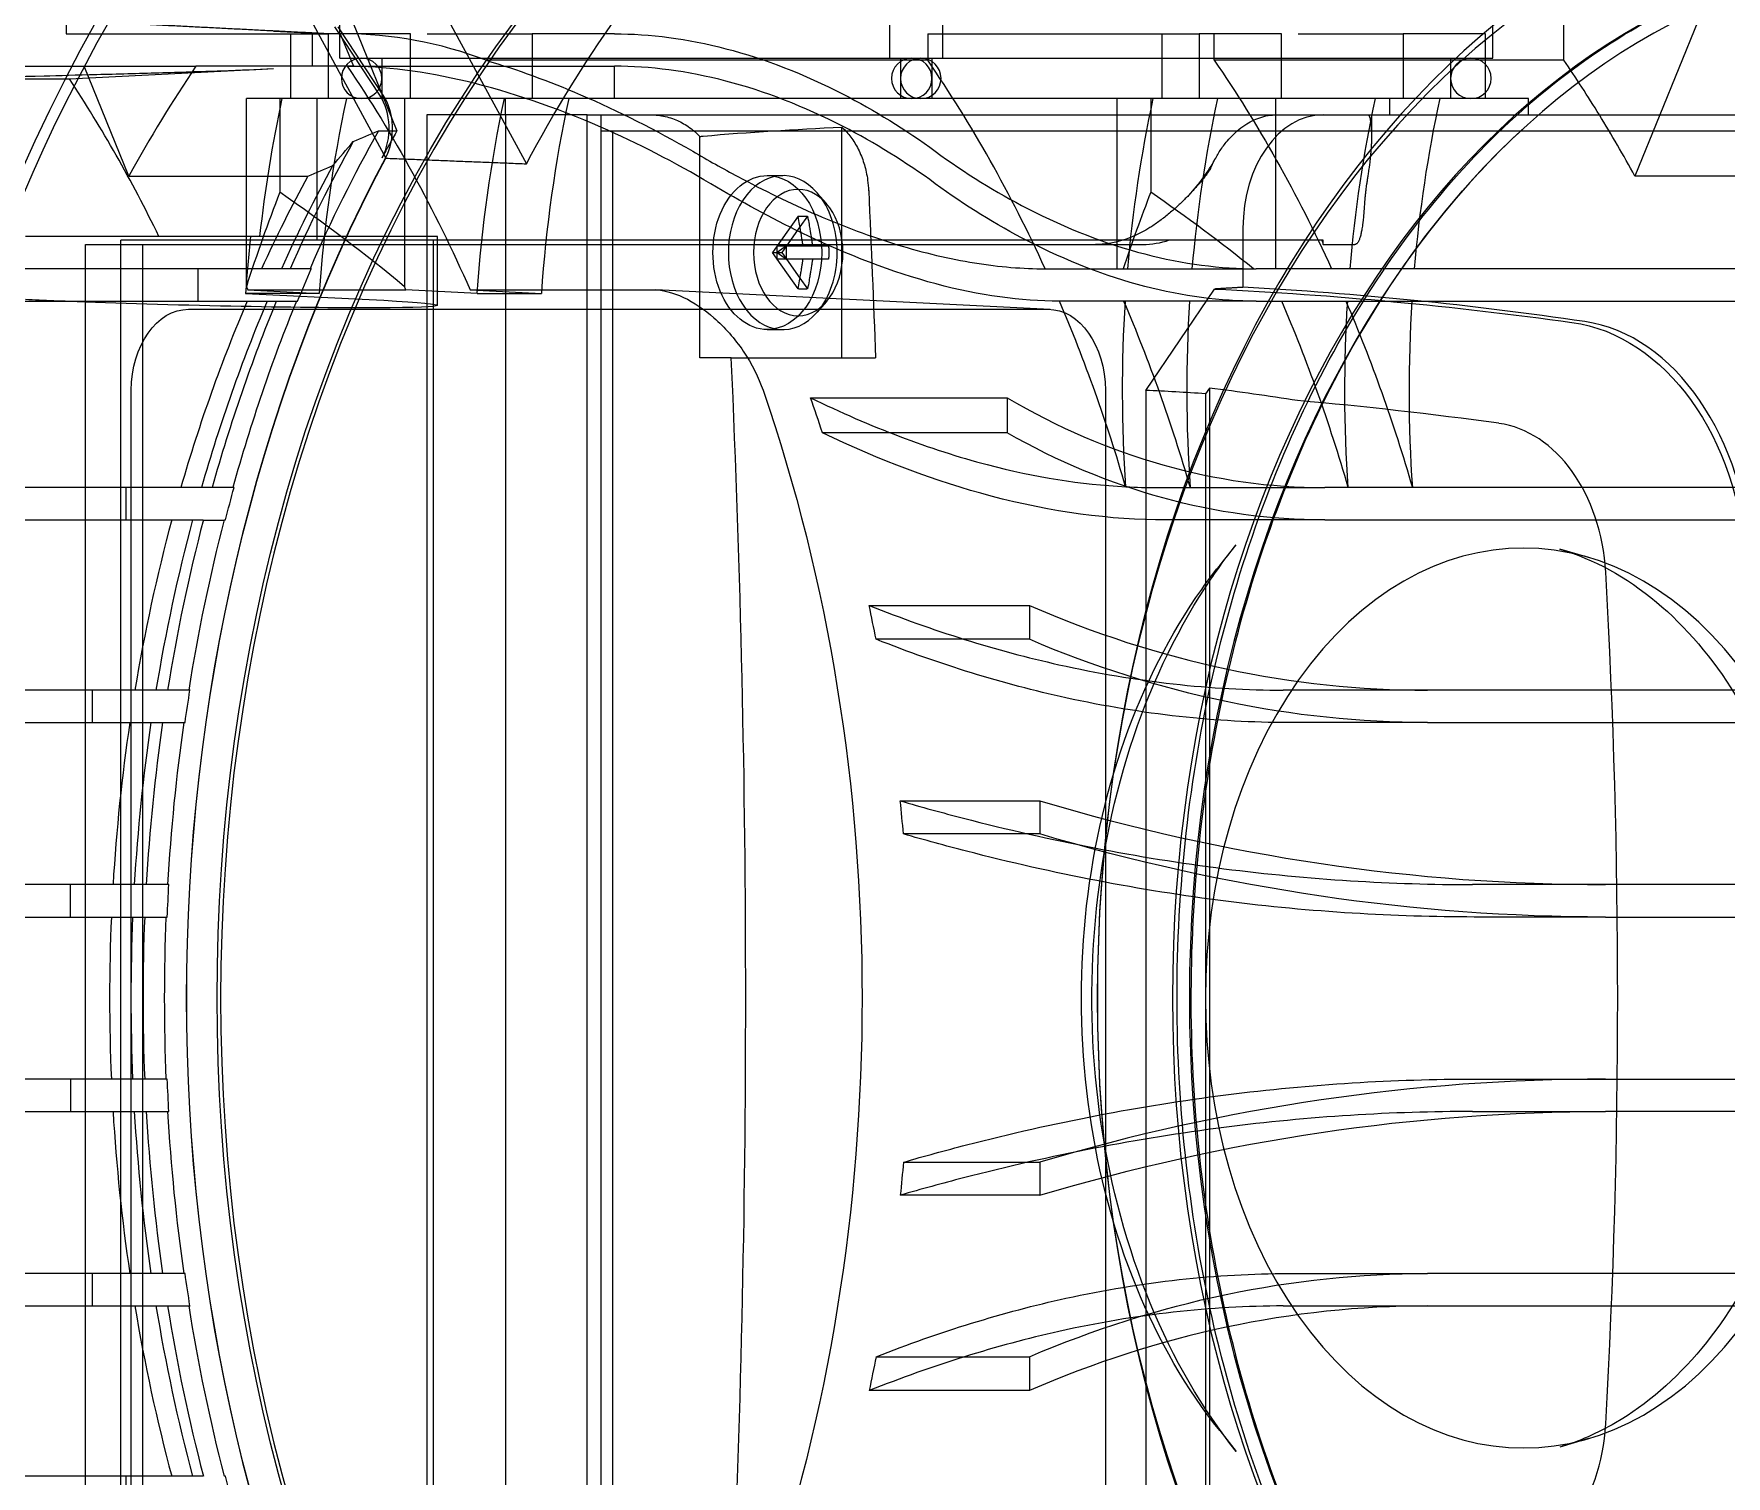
# Model space of a CAD drawing. Header units: millimetres. Extents: x -6314 to 11113, y -129 to 3675.
# Drawn here: x -2305.55 to -2284.67, y 2209.55 to 2227.35 of the extents above; entities that cross this region are included whole.
import ezdxf

# ---------------------------------------------------------------- set-up
doc = ezdxf.new("R2010")
doc.units = ezdxf.units.MM
doc.layers.add('Equipment', color=123, linetype='Continuous')

# ---------------------------------------------------------------- blocks, each defined once
blk = doc.blocks.new('A$C161d446f')
at = {"layer": 'Equipment', "linetype": 'Continuous', "lineweight": 0, "extrusion": (0, 1, 0)}
for p, q in [((-69.324, 549.534), (-69.324, 552.116)), ((-68.448, 549.561), (-68.448, 550.312)), ((-61.66, 549.561), (-61.66, 550.312)), ((-61.008, 549.561), (-61.008, 550.312)), ((-54.22, 549.561), (-54.22, 550.312)), ((-70.98, 550.011), (-70.511, 548.861)), ((-68.359, 549.561), (-68.359, 549.861)), ((-68.359, 549.861), (-67.341, 549.861)), ((-66.047, 549.861), (-67.341, 549.861)), ((-67.341, 549.861), (-67.341, 549.061)), ((-65.841, 549.861), (-64.823, 549.861)), ((-65.841, 549.061), (-65.841, 549.861)), ((-65.011, 549.534), (-65.011, 549.861)), ((-64.823, 549.861), (-64.823, 549.061)), ((-61.476, 549.861), (-64.823, 549.861)), ((-64.365, 549.861), (-64.365, 549.061)), ((-61.476, 549.861), (-61.476, 549.534)), ((-57.611, 549.861), (-56.593, 549.861)), ((-55.299, 549.861), (-56.593, 549.861)), ((-56.593, 549.861), (-56.593, 549.061)), ((-55.592, 549.971), (-56.523, 548.257)), ((-55.092, 549.861), (-54.22, 549.861)), ((-55.092, 549.061), (-55.092, 549.861)), ((-54.375, 550.011), (-54.925, 548.664)), ((-53.895, 549.971), (-54.788, 548.326)), ((-54.757, 549.102), (-54.201, 549.945)), ((-54.714, 549.102), (-54.159, 549.945)), ((-54.224, 549.861), (-54.388, 549.461)), ((-54.22, 549.861), (-54.075, 549.861)), ((-53.402, 549.894), (-54.075, 549.861)), ((-54.075, 549.861), (-54.075, 549.061)), ((-50.844, 549.861), (-54.075, 549.861)), ((-53.885, 549.461), (-53.885, 549.861)), ((-53.617, 549.061), (-53.617, 549.861)), ((-50.844, 550.026), (-50.844, 549.861)), ((-69.324, 549.534), (-68.359, 549.534)), ((-61.66, 549.561), (-68.448, 549.561)), ((-68.359, 549.484), (-68.359, 549.561)), ((-68.359, 549.534), (-65.011, 549.534)), ((-68.359, 549.138), (-68.359, 549.484)), ((-67.928, 549.561), (-67.928, 549.061)), ((-54.22, 549.561), (-61.66, 549.561)), ((-61.528, 549.561), (-61.528, 549.061)), ((-61.476, 549.534), (-56.027, 549.534)), ((-61.14, 549.561), (-61.14, 549.061)), ((-54.313, 549.461), (-57.611, 549.461)), ((-57.611, 549.061), (-57.611, 549.461)), ((-54.74, 549.561), (-54.74, 549.061)), ((-54.313, 549.461), (-52.445, 549.461)), ((-48.132, 549.461), (-52.445, 549.461)), ((-51.618, 548.104), (-51.064, 549.461)), ((-53.402, 549.428), (-50.884, 549.303)), ((-68.89, 549.061), (-67.132, 549.061)), ((-68.89, 548.861), (-68.89, 549.061)), ((-68.359, 549.061), (-68.359, 549.138)), ((-67.177, 548.861), (-67.177, 549.061)), ((-67.132, 549.061), (-56.265, 549.061)), ((-65.767, 549.061), (-65.767, 546.961)), ((-64.227, 549.061), (-64.227, 547.905)), ((-63.815, 546.961), (-63.815, 549.061)), ((-56.265, 548.861), (-56.265, 549.061)), ((-56.265, 549.061), (-54.155, 549.061)), ((-55.019, 549.061), (-55.019, 546.74)), ((-54.155, 549.061), (-53.94, 549.061)), ((-53.94, 547.316), (-53.94, 549.061)), ((-53.94, 549.061), (-53.509, 549.061)), ((-53.509, 549.061), (-53.067, 549.061)), ((-53.479, 549.061), (-53.479, 547.905)), ((-53.067, 546.74), (-53.067, 549.061)), ((-58.061, 548.861), (-73.352, 548.861)), ((-70.511, 548.861), (-70.202, 548.104)), ((-66.951, 548.861), (-66.951, 548.588)), ((-57.793, 548.861), (-58.061, 548.861)), ((-57.445, 548.861), (-57.793, 548.861)), ((-57.271, 548.861), (-57.445, 548.861)), ((-57.445, 527.061), (-57.445, 548.861)), ((-57.271, 548.861), (-55.294, 548.861)), ((-57.271, 527.061), (-57.271, 548.861)), ((-56.265, 548.861), (-56.265, 527.061)), ((-55.294, 548.861), (-55.294, 527.061)), ((-72.718, 548.661), (-57.586, 548.661)), ((-60.415, 547.333), (-60.415, 548.709)), ((-57.586, 548.661), (-57.445, 548.661)), ((-57.586, 548.661), (-57.586, 527.261)), ((-54.697, 548.664), (-54.925, 548.664)), ((-58.663, 545.861), (-58.663, 548.594)), ((-72.41, 548.104), (-70.202, 548.104)), ((-59.496, 548.111), (-59.687, 548.111)), ((-51.618, 548.104), (-53.826, 548.104)), ((-60.226, 547.765), (-60.112, 547.896)), ((-59.993, 547.61), (-59.899, 547.477)), ((-59.876, 547.61), (-59.617, 547.244)), ((-65.365, 547.461), (-65.365, 546.732)), ((-59.899, 547.477), (-59.734, 547.244)), ((-55.425, 547.361), (-53.94, 547.361)), ((-55.425, 546.509), (-55.425, 547.361)), ((-53.94, 547.361), (-50.341, 547.361)), ((-66.357, 547.261), (-66.746, 547.261)), ((-66.357, 547.261), (-66.357, 547.316)), ((-66.357, 547.316), (-61.9, 547.316)), ((-51.788, 547.261), (-64.129, 547.261)), ((-61.9, 547.316), (-55.372, 547.316)), ((-60.415, 546.989), (-60.415, 547.333)), ((-59.936, 547.244), (-60.053, 547.244)), ((-59.734, 547.244), (-59.617, 547.161)), ((-59.734, 547.244), (-59.675, 547.161)), ((-59.734, 547.078), (-59.734, 547.244)), ((-59.617, 547.161), (-59.734, 547.078)), ((-59.675, 547.161), (-59.734, 547.078)), ((-59.617, 547.161), (-59.675, 547.161)), ((-59.617, 547.244), (-59.558, 547.161)), ((-59.558, 547.161), (-59.617, 547.161)), ((-59.617, 547.078), (-59.558, 547.161)), ((-55.372, 547.316), (-55.372, 528.868)), ((-55.372, 547.316), (-55.294, 547.316)), ((-55.294, 547.316), (-51.519, 547.316)), ((-51.788, 528.868), (-51.788, 547.261)), ((-51.519, 547.261), (-51.788, 547.261)), ((-51.519, 528.868), (-51.519, 547.316)), ((-51.081, 547.261), (-51.519, 547.261)), ((-51.081, 528.661), (-51.081, 547.261)), ((-73.85, 546.961), (-65.527, 546.961)), ((-63.944, 546.961), (-65.527, 546.961)), ((-62.924, 546.961), (-63.944, 546.961)), ((-60.415, 545.861), (-60.415, 546.989)), ((-60.053, 547.078), (-59.936, 547.078)), ((-59.734, 547.078), (-59.899, 546.845)), ((-59.876, 546.712), (-59.617, 547.078)), ((-53.869, 546.961), (-53.853, 546.961)), ((-53.255, 546.961), (-46.733, 546.961)), ((-52.474, 546.561), (-52.474, 546.961)), ((-59.899, 546.845), (-59.993, 546.712)), ((-65.527, 546.561), (-73.85, 546.561)), ((-65.527, 546.561), (-63.914, 546.561)), ((-64.166, 545.46), (-65.015, 546.711)), ((-63.914, 546.561), (-63.101, 546.561)), ((-62.985, 546.46), (-58.121, 546.701)), ((-60.226, 546.557), (-60.112, 546.425)), ((-55.828, 546.701), (-58.09, 546.701)), ((-55.828, 546.701), (-56.708, 546.658)), ((-55.916, 546.658), (-56.708, 546.658)), ((-55.916, 546.658), (-55.036, 546.701)), ((-53.084, 546.701), (-55.036, 546.701)), ((-53.058, 546.658), (-54.583, 546.581)), ((-53.084, 546.701), (-53.965, 546.658)), ((-53.965, 546.658), (-53.058, 546.658)), ((-53.684, 546.561), (-53.7, 546.561)), ((-53.078, 546.561), (-53.324, 546.561)), ((-46.557, 546.561), (-53.078, 546.561)), ((-52.354, 546.461), (-62.96, 546.461)), ((-59.496, 546.211), (-59.687, 546.211)), ((-59.051, 545.861), (-60.83, 545.861)), ((-59.051, 545.861), (-58.663, 545.861)), ((-64.952, 545.489), (-64.952, 530.433)), ((-64.952, 545.489), (-64.904, 545.419)), ((-64.904, 545.419), (-64.904, 530.503)), ((-64.166, 545.46), (-64.166, 530.462)), ((-63.668, 545.461), (-63.668, 530.461)), ((-60.029, 545.37), (-62.455, 545.37)), ((-62.455, 545.37), (-62.455, 544.937)), ((-51.647, 530.461), (-51.647, 545.461)), ((-62.455, 544.937), (-60.176, 544.937)), ((-74.196, 544.261), (-66.374, 544.261)), ((-64.304, 544.261), (-66.374, 544.261)), ((-63.92, 544.271), (-63.918, 544.271)), ((-52.916, 544.261), (-52.9, 544.261)), ((-52.644, 544.261), (-52.513, 544.261)), ((-52.258, 544.261), (-49.66, 544.261)), ((-51.586, 543.861), (-51.586, 544.261)), ((-66.374, 543.861), (-74.207, 543.861)), ((-66.374, 543.861), (-64.416, 543.861)), ((-52.793, 543.861), (-52.809, 543.861)), ((-52.403, 543.861), (-52.536, 543.861)), ((-49.66, 543.861), (-52.147, 543.861)), ((-69.628, 543.398), (-69.276, 543.501)), ((-65.078, 543.3), (-65.283, 543.556)), ((-60.752, 542.806), (-62.73, 542.806)), ((-62.73, 542.806), (-62.73, 542.388)), ((-62.73, 542.388), (-60.838, 542.388)), ((-74.253, 541.761), (-67.641, 541.761)), ((-67.641, 541.761), (-65.863, 541.761)), ((-52.372, 541.761), (-52.355, 541.761)), ((-52.095, 541.761), (-51.952, 541.761)), ((-51.692, 541.761), (-49.945, 541.761)), ((-51.17, 541.361), (-51.17, 541.761)), ((-67.641, 541.361), (-74.26, 541.361)), ((-67.641, 541.361), (-65.926, 541.361)), ((-52.295, 541.361), (-52.311, 541.361)), ((-51.89, 541.361), (-52.034, 541.361)), ((-49.945, 541.361), (-51.629, 541.361)), ((-61.136, 540.395), (-62.859, 540.395)), ((-62.859, 540.395), (-62.859, 539.986)), ((-62.859, 539.986), (-61.176, 539.986)), ((-74.282, 539.361), (-69.837, 539.361)), ((-69.837, 539.361), (-68.199, 539.361)), ((-52.111, 539.361), (-52.095, 539.361)), ((-51.422, 539.361), (-27.011, 539.361)), ((-50.899, 538.961), (-50.899, 539.361)), ((-69.837, 538.961), (-74.284, 538.961)), ((-69.837, 538.961), (-68.22, 538.961)), ((-52.075, 538.961), (-52.092, 538.961)), ((-51.812, 538.961), (-52.075, 538.961)), ((-26.99, 538.961), (-51.401, 538.961)), ((-69.837, 536.961), (-74.284, 536.961)), ((-68.22, 536.961), (-69.837, 536.961)), ((-52.092, 536.961), (-52.075, 536.961)), ((-52.075, 536.961), (-51.812, 536.961)), ((-51.401, 536.961), (-26.99, 536.961)), ((-50.899, 536.961), (-50.899, 536.561)), ((-74.282, 536.561), (-69.837, 536.561)), ((-68.199, 536.561), (-69.837, 536.561)), ((-52.095, 536.561), (-52.111, 536.561)), ((-27.011, 536.561), (-51.422, 536.561)), ((-61.176, 535.935), (-62.859, 535.935)), ((-62.859, 535.935), (-62.859, 535.527)), ((-62.859, 535.527), (-61.136, 535.527)), ((-74.26, 534.561), (-67.641, 534.561)), ((-65.926, 534.561), (-67.641, 534.561)), ((-52.311, 534.561), (-52.295, 534.561)), ((-51.629, 534.561), (-49.945, 534.561)), ((-51.17, 534.161), (-51.17, 534.561)), ((-67.641, 534.161), (-74.253, 534.161)), ((-65.863, 534.161), (-67.641, 534.161)), ((-52.355, 534.161), (-52.372, 534.161)), ((-51.952, 534.161), (-52.095, 534.161)), ((-49.945, 534.161), (-51.692, 534.161)), ((-60.838, 533.534), (-62.73, 533.534)), ((-62.73, 533.534), (-62.73, 533.116)), ((-62.73, 533.116), (-60.752, 533.116)), ((-69.628, 532.524), (-69.276, 532.42)), ((-65.078, 532.622), (-65.283, 532.366)), ((-52.809, 532.061), (-52.793, 532.061)), ((-52.536, 532.061), (-52.403, 532.061)), ((-52.147, 532.061), (-49.66, 532.061)), ((-51.586, 531.661), (-51.586, 532.061))]:
    blk.add_line(p, q, dxfattribs=at)
at = {"layer": 'Equipment', "linetype": 'Continuous', "lineweight": 0, "extrusion": (0, 0, -1)}
for centre, start, end in [((68.178, 549.311), 270, 90), ((68.178, 549.311), 90, 270), ((61.39, 549.311), 270, 90), ((61.278, 549.311), 270, 90), ((61.39, 549.311), 90, 270), ((61.278, 549.311), 90, 270), ((54.49, 549.311), 270, 90), ((54.49, 549.311), 90, 270)]:
    blk.add_arc(centre, 0.25, start, end, dxfattribs=at)
at = {"layer": 'Equipment', "linetype": 'Continuous', "lineweight": 0}
for centre, major_axis, ratio, start_param, end_param in [((-61.942, 537.961), (0, -19.2), 0.707107, 0, 3.195786), ((-61.942, 537.961), (0, -19.376), 0.707107, 0.040975, 3.100618), ((-64.445, 537.961), (0, 16.6), 0.707107, -3.926991, 2.356194), ((-61.942, 537.961), (0, -19.376), 0.707107, -2.503602, -2.168265), ((-61.942, 537.961), (0, -19.2), 0.707107, -2.496789, -2.174516), ((-73.38, 537.961), (0, 13.876), 0.707107, -3.141592653589998, 3.141592653589588), ((-73.256, 537.961), (0, 13.7), 0.707107, -3.141592653589998, 3.141592653589588), ((-66.185, 537.961), (0, 17.109), 0.707107, -0.925077, -0.645719), ((-73.751, 537.961), (0, 12.794), 0.707107, -3.141592653589998, 3.141592653589588), ((-73.626, 537.961), (0, 12.913), 0.707107, -3.141592653589998, 3.141592653589588), ((-50.727, 446.092), (0, 103.934), 0.707107, -0.057395, 0.001591), ((-56.596, 537.961), (0, -16.6), 0.707107, -2.342294, -2.143812), ((-45.848, 537.961), (0, -16.6), 0.707107, -2.336121, -2.125318), ((-75.391, 545.46), (0, 12.4), 0.707107, -1.449476, -1.276175), ((-72.648, 545.46), (0, 12.4), 0.707107, -1.449476, -1.276175), ((-64.643, 545.46), (0, 12.4), 0.707107, -1.474056, -1.276175), ((-61.9, 545.46), (0, 12.4), 0.707107, -1.416909, -1.276175), ((-867.066, -698.555), (950.353, 1163.94), 0.612372, 0.173916, 0.174274), ((-363.584, 218.024), (287.323, 351.897), 0.612372, -0.111129, -0.109753), ((-64.488, 537.961), (0, 17.193), 0.707107, -2.217868, -0.923725), ((-795.077, -587.482), (865.699, 1060.26), 0.612372, 0.172697, 0.173089), ((-59.496, 547.161), (0, 0.95), 0.707107, 0, 1.570796), ((-59.496, 547.161), (0, -0.95), 0.707107, 0, 3.141593), ((48.762, 537.961), (0, -155.189), 0.707107, -1.635047, -1.621724), ((-59.877, 547.161), (0, 0.78), 0.707107, -4.712389, 1.570796), ((-59.496, 547.161), (0, -0.95), 0.707107, -1.570796, 0), ((-64.233, 537.961), (0, 17.2), 0.707107, -1.047198, -1.020129), ((-570.055, 546.961), (579.318, 0), 0, -0.47114, -0.470206), ((-516.533, 546.961), (518.829, 0), 0, -0.468025, -0.466981), ((-43.105, 537.961), (0, -16.6), 0.707107, -2.128048, -2.125318), ((-62.659, 456.716), (0, 90.052), 0.737277, 0.035489, 0.102087), ((-56.596, 537.961), (0, -16.6), 0.707107, -2.115392, -1.960072), ((-75.391, 545.46), (0, 12.4), 0.707107, -1.667667, -1.481914), ((-53.853, 537.961), (0, -16.6), 0.707107, -2.115392, -1.960072), ((-72.648, 545.46), (0, 12.4), 0.707107, -1.66684, -1.481914), ((-52.425, 546.583), (-3, -0.074), 0.024678, -0.768555, 2.034649), ((-643.204, 546.561), (-663.199, 0), 0, -2.666559, -2.665744), ((-52.425, 546.583), (-3, -0.074), 0.024678, -4.248537, -3.945054), ((-62.96, 545.461), (0, 1), 0.707107, 0, 1.570796), ((-52.354, 545.461), (0, 1), 0.707107, -1.570796, 0), ((-69.181, 543.064), (0, 3.252), 0.737277, 0.102087, 1.494331), ((-49.337, 537.961), (0, -16.6), 0.682414, -2.039586, -1.102006), ((-66.374, 558.661), (0, -14.8), 0.707107, 0, 0.383803), ((-64.233, 537.961), (0, 17.2), 0.707107, -1.220663, -1.195789), ((-1261.021, 544.261), (1373.279, 0), 0, -0.4949, -0.494509), ((-68.829, 537.961), (0, -5.553), 0.707107, -5.497787, 0.785398), ((-1467.271, 543.861), (-1610.166, 0), 0, -2.644283, -2.643949), ((-67.641, 565.361), (0, -24), 0.707107, 0, 0.293597), ((-64.233, 537.961), (0, 17.2), 0.707107, -1.371811, -1.348028), ((-69.837, 586.961), (0, -48), 0.707107, 0, 0.20706), ((-64.233, 537.961), (0, 17.2), 0.707107, -1.512624, -1.489311), ((-64.233, 537.961), (0, 17.2), 0.707107, -1.652282, -1.628969), ((-69.837, 488.961), (0, 47.6), 0.707107, -0.208825, 0), ((-49.525, 537.961), (0, -16.6), 0.707107, -1.448486, -1.423633), ((-67.641, 510.561), (0, 24), 0.707107, -0.293597, 0), ((-64.233, 537.961), (0, 17.2), 0.707107, -1.793564, -1.769781), ((-49.525, 537.961), (0, -16.6), 0.707107, -1.300844, -1.274606), ((-69.181, 532.858), (0, -3.252), 0.737277, -1.494331, -0.102087), ((-64.233, 537.961), (0, 17.2), 0.707107, -1.945803, -1.92093)]:
    blk.add_ellipse(centre, major_axis=major_axis, ratio=ratio, start_param=start_param, end_param=end_param, dxfattribs=at)
at = {"layer": 'Equipment', "linetype": 'Continuous', "lineweight": 0, "extrusion": (0, 0, -1)}
for centre, major_axis, ratio, start_param, end_param in [((-64.488, 537.961), (0, -16.6), 0.707107, -5.497787, 0.785398), ((-54.263, 540.167), (0, 9.694), 0.707107, -0.260204, 0), ((-60.91, 537.961), (0, 16.6), 0.707107, -0.854459, -0.799299), ((-53.061, 537.961), (0, 16.6), 0.707107, -0.99778, -0.799299), ((-60.91, 537.961), (0, -16.6), 0.707107, -2.336121, -2.228172), ((-42.313, 537.961), (0, 16.6), 0.707107, -0.968829, -0.818556), ((-51.988, 445.692), (0, 103.666), 0.707107, 0.019294, 0.044272), ((-76.183, 545.46), (0, -12.4), 0.707107, -1.865418, -1.692117), ((-73.44, 545.46), (0, -12.4), 0.707107, -1.865418, -1.692117), ((-65.435, 545.46), (0, -12.4), 0.707107, -1.865418, -1.667537), ((-54.447, 548.693), (0, 0.6), 0.707107, -2.217989, -0.820305), ((-54.404, 548.693), (0, 0.6), 0.707107, -2.217989, -0.820305), ((-62.692, 545.46), (0, -12.4), 0.707107, -1.865418, -1.667537), ((-60.91, 537.961), (0, 16.6), 0.707107, -0.913421, -0.854459), ((-66.355, 547.461), (0, 1.4), 0.707107, 0, 1.570796), ((-64.445, 537.961), (0, -17.2), 0.707107, -2.242462, -2.217989), ((-64.217, 537.961), (0, -17.2), 0.707107, -2.242462, -2.121463), ((-63.853, 537.961), (0, -17.057), 0.707107, -2.239167, -2.126601), ((-59.687, 547.161), (0, 0.95), 0.707107, -0.685308, 3.826901), ((-64.488, 537.961), (0, -17.2), 0.707107, -2.217989, -0.923603), ((-63.482, 537.961), (0, -16.743), 0.707107, -2.231666, -2.13833), ((-63.118, 537.961), (0, -16.6), 0.707107, -2.228172, -2.143812), ((-38.55, 537.961), (-32.069, 0), 0.517638, 0.573016, 0.642308), ((-71.108, 537.961), (0, -16.6), 0.517638, -2.213105, -2.143812), ((-59.687, 547.161), (0, 0.95), 0.707107, -1.570796, -0.685308), ((-27.802, 537.961), (-32.069, 0), 0.517638, 0.557252, 0.642308), ((-60.36, 537.961), (0, -16.6), 0.517638, -2.213105, -2.128048), ((-61.633, 545.46), (0, 12.4), 0.694764, 1.416909, 1.474056), ((-64.249, 548.849), (0.298, -1.571), 0.769674, 0.144825, 0.410061), ((-59.687, 547.161), (0, 0.95), 0.707107, -2.456285, -1.570796), ((-62.966, 456.716), (0, -90.08), 0.707782, -3.245576, -3.179218), ((-45.056, 537.961), (0, 16.6), 0.707107, -1.016274, -1.013545), ((-76.183, 545.46), (0, -12.4), 0.707107, -1.659678, -1.473926), ((-55.805, 537.961), (0, 16.6), 0.707107, -1.181521, -1.026201), ((-73.44, 545.46), (0, -12.4), 0.707107, -1.659678, -1.473926), ((-53.061, 537.961), (0, 16.6), 0.707107, -1.180857, -1.026201), ((-64.217, 537.961), (0, -17.2), 0.707107, -2.094395, -1.945803), ((-63.853, 537.961), (0, -17.057), 0.707107, -2.099225, -1.949094), ((-63.482, 537.961), (0, -16.743), 0.707107, -2.110245, -1.956583), ((-63.118, 537.961), (0, -16.6), 0.707107, -2.115392, -1.960072), ((-69.344, 543.064), (0, -3.263), 0.707782, -4.636069, -3.245576), ((66.901, 537.961), (0, 148.73), 0.848048, -1.623938, -1.517655), ((-59.136, 456.716), (0, 89.152), 0.708518, -0.109501, -0.092204), ((-61.849, 456.716), (0, 88.8), 0.737277, -0.102087, -0.064036), ((-66.374, 558.661), (0, -14.4), 0.707107, -0.395046, 0), ((-61.849, 456.716), (0, 88.8), 0.737277, -0.046682, -0.0354), ((-49.525, 537.961), (0, 16.6), 0.707107, -1.137037, -1.108135), ((-68.371, 543.064), (0, 2), 0.737277, -1.494331, -0.102087), ((-1378.689, 544.261), (1507.513, 0), 0, -0.496081, -0.495725), ((-64.217, 537.961), (0, -17.2), 0.707107, -1.92093, -1.793564), ((-1602.52, 543.861), (-1764.605, 0), 0, -2.643246, -2.642942), ((-63.853, 537.961), (0, -17.057), 0.707107, -1.923982, -1.795457), ((-63.482, 537.961), (0, -16.743), 0.707107, -1.930927, -1.799759), ((-63.118, 537.961), (0, -16.6), 0.707107, -1.934161, -1.80176), ((-19.265, 537.961), (0, 68.8), 0.737277, -1.647262, -1.494331), ((-67.641, 565.361), (0, -23.6), 0.707107, -0.298726, 0), ((-49.525, 537.961), (0, 16.6), 0.707107, -1.300844, -1.274606), ((-64.217, 537.961), (0, -17.2), 0.707107, -1.769781, -1.652282), ((-63.853, 537.961), (0, -17.057), 0.707107, -1.771466, -1.652964), ((-63.482, 537.961), (0, -16.743), 0.707107, -1.775295, -1.654514), ((-63.118, 537.961), (0, -16.6), 0.707107, -1.777075, -1.655234), ((-69.837, 586.961), (0, -47.6), 0.707107, -0.208825, 0), ((-49.525, 537.961), (0, 16.6), 0.707107, -1.448486, -1.423633), ((-64.217, 537.961), (0, -17.2), 0.707107, -1.628969, -1.512624), ((-63.853, 537.961), (0, -17.057), 0.707107, -1.629455, -1.512137), ((-63.482, 537.961), (0, -16.743), 0.707107, -1.63056, -1.511033), ((-63.118, 537.961), (0, -16.6), 0.707107, -1.631074, -1.510519), ((-69.837, 488.961), (0, 48), 0.707107, 0, 0.20706), ((-64.217, 537.961), (0, -17.2), 0.707107, -1.489311, -1.371811), ((-63.853, 537.961), (0, -17.057), 0.707107, -1.488629, -1.370126), ((-63.482, 537.961), (0, -16.743), 0.707107, -1.487079, -1.366298), ((-63.118, 537.961), (0, -16.6), 0.707107, -1.486359, -1.364517), ((-1761.095, 534.561), (1757.783, 0), 0, -0.235995, -0.235645), ((-67.641, 510.561), (0, 23.6), 0.707107, 0, 0.298726), ((-64.217, 537.961), (0, -17.2), 0.707107, -1.348028, -1.220663), ((-63.853, 537.961), (0, -17.057), 0.707107, -1.346135, -1.21761), ((-63.482, 537.961), (0, -16.743), 0.707107, -1.341834, -1.210666), ((-63.118, 537.961), (0, -16.6), 0.707107, -1.339833, -1.207431), ((-69.344, 532.858), (0, -3.263), 0.707782, 0.103983, 1.494476), ((-68.371, 532.858), (0, -2), 0.737277, 0.102087, 1.494331), ((-1467.271, 532.061), (1610.166, 0), 0, -0.497643, -0.49731)]:
    blk.add_ellipse(centre, major_axis=major_axis, ratio=ratio, start_param=start_param, end_param=end_param, dxfattribs=at)
at = {"layer": 'Equipment', "linetype": 'Continuous', "lineweight": 0}
for points, knots in [([(-69.579, 557.337), (-71.096, 557.337), (-72.609, 557.052), (-75.503, 555.963), (-76.871, 555.137), (-79.434, 552.99), (-80.589, 551.621), (-82.584, 548.442), (-83.381, 546.598), (-84.501, 542.666), (-84.807, 540.57), (-84.892, 536.357), (-84.669, 534.24), (-83.693, 530.176), (-82.942, 528.228), (-80.933, 524.73), (-79.686, 523.167), (-76.83, 520.73), (-75.262, 519.805), (-72.278, 518.81), (-70.93, 518.585), (-69.579, 518.585)], [6.283185, 6.283185, 6.283185, 6.283185, 6.543146, 6.543146, 6.817787, 6.817787, 7.128144, 7.128144, 7.471014, 7.471014, 7.825515, 7.825515, 8.181232, 8.181232, 8.536233, 8.536233, 8.881794, 8.881794, 9.193279, 9.193279, 9.424778, 9.424778, 9.424778, 9.424778]), ([(-69.579, 557.161), (-71.079, 557.161), (-72.576, 556.878), (-75.44, 555.797), (-76.793, 554.976), (-79.329, 552.844), (-80.472, 551.484), (-82.443, 548.328), (-83.23, 546.499), (-84.333, 542.6), (-84.634, 540.524), (-84.714, 536.351), (-84.492, 534.254), (-83.525, 530.231), (-82.782, 528.304), (-80.796, 524.843), (-79.564, 523.297), (-76.743, 520.885), (-75.194, 519.969), (-72.246, 518.984), (-70.913, 518.761), (-69.579, 518.761)], [6.283185, 6.283185, 6.283185, 6.283185, 6.54406, 6.54406, 6.819613, 6.819613, 7.130575, 7.130575, 7.473185, 7.473185, 7.82684, 7.82684, 8.181601, 8.181601, 8.535703, 8.535703, 8.880788, 8.880788, 9.192748, 9.192748, 9.424778, 9.424778, 9.424778, 9.424778]), ([(-67.818, 555), (-69.104, 554.936), (-70.38, 554.585), (-72.798, 553.346), (-73.937, 552.451), (-75.967, 550.203), (-76.854, 548.843), (-78.279, 545.799), (-78.816, 544.114), (-79.485, 540.594), (-79.616, 538.758), (-79.461, 535.122), (-79.174, 533.322), (-78.21, 529.936), (-77.532, 528.352), (-75.85, 525.561), (-74.847, 524.354), (-72.616, 522.451), (-71.39, 521.752), (-69.36, 521.101), (-68.59, 520.96), (-67.818, 520.922)], [0.034928, 0.034928, 0.034928, 0.034928, 0.347733, 0.347733, 0.66459, 0.66459, 0.985797, 0.985797, 1.308403, 1.308403, 1.631119, 1.631119, 1.953805, 1.953805, 2.276531, 2.276531, 2.598867, 2.598867, 2.918778, 2.918778, 3.106665, 3.106665, 3.106665, 3.106665]), ([(-71.269, 525.486), (-70.335, 525.839), (-69.434, 526.412), (-67.818, 527.935), (-67.099, 528.875), (-65.906, 531.03), (-65.431, 532.243), (-64.771, 534.821), (-64.586, 536.186), (-64.526, 538.931), (-64.651, 540.311), (-65.197, 542.943), (-65.618, 544.195), (-66.711, 546.444), (-67.383, 547.44), (-68.906, 549.084), (-69.757, 549.729), (-70.855, 550.268), (-71.061, 550.357), (-71.269, 550.436)], [3.40275, 3.40275, 3.40275, 3.40275, 3.729082, 3.729082, 4.04828, 4.04828, 4.365013, 4.365013, 4.681479, 4.681479, 4.998021, 4.998021, 5.314503, 5.314503, 5.631097, 5.631097, 5.949468, 5.949468, 6.022028, 6.022028, 6.022028, 6.022028]), ([(-57.611, 549.861), (-58.045, 549.861), (-58.509, 549.801), (-59.462, 549.553), (-59.95, 549.364), (-60.818, 548.917), (-61.2, 548.68), (-61.569, 548.411)], [-7.378738, -7.378738, -7.378738, -7.378738, -6.45672, -6.45672, -5.534703, -5.534703, -4.795767, -4.795767, -4.795767, -4.795767]), ([(-61.569, 548.011), (-61.2, 548.28), (-60.818, 548.517), (-59.95, 548.964), (-59.462, 549.153), (-58.509, 549.401), (-58.045, 549.461), (-57.611, 549.461)], [4.795767, 4.795767, 4.795767, 4.795767, 5.534703, 5.534703, 6.45672, 6.45672, 7.378738, 7.378738, 7.378738, 7.378738]), ([(-58.797, 548.011), (-58.353, 548.275), (-57.897, 548.51), (-56.881, 548.953), (-56.322, 549.144), (-55.263, 549.397), (-54.763, 549.461), (-54.313, 549.461)], [-2.679377, -2.679377, -2.679377, -2.679377, -1.908094, -1.908094, -0.954047, -0.954047, 0, 0, 0, 0]), ([(-56.027, 549.534), (-56.407, 549.42), (-56.799, 549.278), (-57.655, 548.91), (-58.121, 548.675), (-58.575, 548.411)], [1.254196, 1.254196, 1.254196, 1.254196, 1.915495, 1.915495, 2.694905, 2.694905, 2.694905, 2.694905]), ([(-53.402, 549.428), (-53.224, 549.419), (-53, 549.409), (-52.507, 549.392), (-52.239, 549.384), (-51.737, 549.369), (-51.469, 549.362), (-50.977, 549.349), (-50.752, 549.343), (-50.574, 549.338), (-50.574, 549.338), (-50.573, 549.338)], [-3.012987, -3.012987, -3.012987, -3.012987, -2.636252, -2.636252, -2.259516, -2.259516, -1.882917, -1.882917, -1.506318, -1.506318, -1.505645, -1.505645, -1.505645, -1.505645]), ([(-66.908, 548.861), (-66.909, 548.861), (-66.91, 548.861), (-66.911, 548.86), (-66.913, 548.86), (-66.914, 548.859), (-66.916, 548.858), (-66.918, 548.856), (-66.919, 548.854), (-66.921, 548.851), (-66.923, 548.848), (-66.924, 548.845), (-66.925, 548.842), (-66.926, 548.839), (-66.927, 548.837), (-66.928, 548.834), (-66.93, 548.829), (-66.931, 548.823), (-66.933, 548.817), (-66.934, 548.811), (-66.936, 548.804), (-66.937, 548.797), (-66.937, 548.794), (-66.938, 548.791), (-66.938, 548.788), (-66.94, 548.778), (-66.941, 548.767), (-66.943, 548.755), (-66.944, 548.743), (-66.945, 548.731), (-66.946, 548.717), (-66.947, 548.704), (-66.948, 548.69), (-66.949, 548.675), (-66.95, 548.66), (-66.95, 548.645), (-66.951, 548.629), (-66.951, 548.623), (-66.951, 548.618), (-66.951, 548.612), (-66.951, 548.597), (-66.951, 548.581), (-66.951, 548.565), (-66.951, 548.55), (-66.95, 548.534), (-66.95, 548.519), (-66.949, 548.503), (-66.949, 548.488), (-66.948, 548.472), (-66.947, 548.457), (-66.946, 548.442), (-66.945, 548.426), (-66.944, 548.411), (-66.943, 548.395), (-66.941, 548.38), (-66.94, 548.364), (-66.938, 548.349), (-66.937, 548.334), (-66.935, 548.318), (-66.933, 548.302), (-66.931, 548.287), (-66.93, 548.276), (-66.929, 548.265), (-66.927, 548.254), (-66.926, 548.24), (-66.924, 548.225), (-66.922, 548.211), (-66.92, 548.199), (-66.918, 548.186), (-66.916, 548.174), (-66.915, 548.163), (-66.913, 548.153), (-66.912, 548.143), (-66.91, 548.133), (-66.909, 548.123), (-66.907, 548.113), (-66.906, 548.104), (-66.904, 548.095), (-66.903, 548.086), (-66.901, 548.078), (-66.9, 548.07), (-66.899, 548.061), (-66.898, 548.06), (-66.898, 548.058), (-66.898, 548.056), (-66.897, 548.048), (-66.895, 548.039), (-66.894, 548.031), (-66.893, 548.022), (-66.891, 548.013), (-66.89, 548.004), (-66.889, 547.998), (-66.888, 547.992), (-66.887, 547.987), (-66.886, 547.975), (-66.884, 547.964), (-66.883, 547.953), (-66.882, 547.945), (-66.881, 547.936), (-66.88, 547.927), (-66.879, 547.919), (-66.878, 547.91), (-66.877, 547.902), (-66.876, 547.894), (-66.875, 547.886), (-66.874, 547.877), (-66.873, 547.87), (-66.873, 547.862), (-66.872, 547.853), (-66.872, 547.851), (-66.871, 547.849), (-66.871, 547.847), (-66.87, 547.838), (-66.87, 547.829), (-66.869, 547.82), (-66.868, 547.817), (-66.868, 547.814), (-66.868, 547.811), (-66.867, 547.798), (-66.866, 547.785), (-66.865, 547.771), (-66.864, 547.758), (-66.863, 547.745), (-66.862, 547.732), (-66.861, 547.72), (-66.86, 547.708), (-66.859, 547.695), (-66.858, 547.683), (-66.857, 547.671), (-66.856, 547.659), (-66.856, 547.648), (-66.855, 547.636), (-66.854, 547.624), (-66.853, 547.612), (-66.852, 547.601), (-66.851, 547.589), (-66.849, 547.578), (-66.848, 547.567), (-66.847, 547.555), (-66.846, 547.544), (-66.844, 547.532), (-66.843, 547.521), (-66.842, 547.514), (-66.841, 547.507), (-66.84, 547.5), (-66.839, 547.49), (-66.838, 547.48), (-66.836, 547.47), (-66.835, 547.459), (-66.833, 547.449), (-66.831, 547.439), (-66.831, 547.438), (-66.831, 547.437), (-66.831, 547.436), (-66.829, 547.428), (-66.828, 547.42), (-66.826, 547.412), (-66.825, 547.404), (-66.823, 547.396), (-66.821, 547.388), (-66.819, 547.38), (-66.817, 547.371), (-66.815, 547.363), (-66.813, 547.356), (-66.81, 547.349), (-66.808, 547.342), (-66.806, 547.336), (-66.804, 547.33), (-66.802, 547.324), (-66.8, 547.318), (-66.797, 547.312), (-66.794, 547.306), (-66.793, 547.303), (-66.791, 547.301), (-66.79, 547.298), (-66.787, 547.293), (-66.784, 547.289), (-66.781, 547.284), (-66.779, 547.281), (-66.776, 547.278), (-66.774, 547.275), (-66.771, 547.272), (-66.768, 547.269), (-66.764, 547.267), (-66.762, 547.266), (-66.76, 547.265), (-66.759, 547.264), (-66.757, 547.263), (-66.755, 547.262), (-66.753, 547.262), (-66.751, 547.262), (-66.75, 547.261), (-66.749, 547.261), (-66.748, 547.261), (-66.747, 547.261), (-66.746, 547.261)], [0, 0, 0, 0, 0.0023138, 0.0023138, 0.0023138, 0.0064843, 0.0064843, 0.0064843, 0.0120211, 0.0120211, 0.0120211, 0.0186212, 0.0186212, 0.0186212, 0.0229567, 0.0229567, 0.0229567, 0.0328928, 0.0328928, 0.0328928, 0.0422934, 0.0422934, 0.0422934, 0.0468311, 0.0468311, 0.0468311, 0.0605708, 0.0605708, 0.0605708, 0.0743649, 0.0743649, 0.0743649, 0.0881721, 0.0881721, 0.0881721, 0.1020704, 0.1020704, 0.1020704, 0.1066694, 0.1066694, 0.1066694, 0.1199614, 0.1199614, 0.1199614, 0.1332511, 0.1332511, 0.1332511, 0.1465624, 0.1465624, 0.1465624, 0.1599317, 0.1599317, 0.1599317, 0.1735059, 0.1735059, 0.1735059, 0.1872564, 0.1872564, 0.1872564, 0.2013796, 0.2013796, 0.2013796, 0.2113076, 0.2113076, 0.2113076, 0.2247054, 0.2247054, 0.2247054, 0.2365566, 0.2365566, 0.2365566, 0.2469712, 0.2469712, 0.2469712, 0.2568315, 0.2568315, 0.2568315, 0.2662339, 0.2662339, 0.2662339, 0.2751094, 0.2751094, 0.2751094, 0.277036, 0.277036, 0.277036, 0.2862792, 0.2862792, 0.2862792, 0.2966459, 0.2966459, 0.2966459, 0.303245, 0.303245, 0.303245, 0.3161872, 0.3161872, 0.3161872, 0.3263562, 0.3263562, 0.3263562, 0.3357085, 0.3357085, 0.3357085, 0.3445651, 0.3445651, 0.3445651, 0.352983, 0.352983, 0.352983, 0.3550137, 0.3550137, 0.3550137, 0.364159, 0.364159, 0.364159, 0.3671869, 0.3671869, 0.3671869, 0.3804372, 0.3804372, 0.3804372, 0.3929978, 0.3929978, 0.3929978, 0.4049282, 0.4049282, 0.4049282, 0.4165083, 0.4165083, 0.4165083, 0.4279112, 0.4279112, 0.4279112, 0.4392463, 0.4392463, 0.4392463, 0.4506056, 0.4506056, 0.4506056, 0.4620749, 0.4620749, 0.4620749, 0.4693215, 0.4693215, 0.4693215, 0.4797321, 0.4797321, 0.4797321, 0.4904178, 0.4904178, 0.4904178, 0.491341, 0.491341, 0.491341, 0.4994421, 0.4994421, 0.4994421, 0.5076265, 0.5076265, 0.5076265, 0.5162162, 0.5162162, 0.5162162, 0.523596, 0.523596, 0.523596, 0.5298398, 0.5298398, 0.5298398, 0.5364574, 0.5364574, 0.5364574, 0.539577, 0.539577, 0.539577, 0.5450152, 0.5450152, 0.5450152, 0.5490099, 0.5490099, 0.5490099, 0.5534325, 0.5534325, 0.5534325, 0.5555467, 0.5555467, 0.5555467, 0.5577446, 0.5577446, 0.5577446, 0.5590391, 0.5590391, 0.5590391, 0.5601829, 0.5601829, 0.5601829, 0.5601829]), ([(-64.966, 548.202), (-64.971, 548.214), (-64.985, 548.244), (-65.026, 548.323), (-65.048, 548.364), (-65.1, 548.445), (-65.128, 548.485), (-65.2, 548.573), (-65.244, 548.619), (-65.322, 548.688), (-65.355, 548.713), (-65.448, 548.774), (-65.509, 548.805), (-65.606, 548.837), (-65.64, 548.846), (-65.71, 548.858), (-65.746, 548.861), (-65.781, 548.861)], [0.0003323, 0.0003323, 0.0003323, 0.0003323, 0.0630154, 0.0630154, 0.142464, 0.142464, 0.2277832, 0.2277832, 0.3452748, 0.3452748, 0.4264411, 0.4264411, 0.568244, 0.568244, 0.6461877, 0.6461877, 0.7254965, 0.7254965, 0.7254965, 0.7254965]), ([(-58.061, 548.861), (-58.116, 548.861), (-58.177, 548.855), (-58.296, 548.827), (-58.354, 548.807), (-58.456, 548.758), (-58.509, 548.726), (-58.596, 548.66), (-58.632, 548.628), (-58.663, 548.594)], [2.2725489, 2.2725489, 2.2725489, 2.2725489, 2.3707041, 2.3707041, 2.4688593, 2.4688593, 2.5647963, 2.5647963, 2.6371963, 2.6371963, 2.6371963, 2.6371963]), ([(-68.812, 527.241), (-68.023, 527.968), (-67.309, 528.882), (-66.12, 530.985), (-65.643, 532.17), (-64.973, 534.698), (-64.778, 536.039), (-64.694, 538.743), (-64.803, 540.105), (-65.315, 542.709), (-65.716, 543.95), (-66.764, 546.186), (-67.412, 547.18), (-68.36, 548.243), (-68.583, 548.469), (-68.812, 548.68)], [3.719079, 3.719079, 3.719079, 3.719079, 4.038042, 4.038042, 4.353309, 4.353309, 4.668172, 4.668172, 4.983156, 4.983156, 5.298056, 5.298056, 5.613051, 5.613051, 5.705699, 5.705699, 5.705699, 5.705699]), ([(-60.415, 548.709), (-60.421, 548.703), (-60.427, 548.698), (-60.473, 548.655), (-60.509, 548.611), (-60.571, 548.524), (-60.602, 548.472), (-60.655, 548.36), (-60.677, 548.3), (-60.71, 548.186), (-60.725, 548.122), (-60.74, 548.012), (-60.744, 547.968), (-60.746, 547.925)], [2.4870449, 2.4870449, 2.4870449, 2.4870449, 2.5011056, 2.5011056, 2.5937685, 2.5937685, 2.6863527, 2.6863527, 2.7789369, 2.7789369, 2.8714566, 2.8714566, 2.932753, 2.932753, 2.932753, 2.932753]), ([(-58.663, 548.594), (-58.677, 548.596), (-58.691, 548.597), (-59.266, 548.648), (-59.838, 548.682), (-60.415, 548.709)], [8.920107, 8.920107, 8.920107, 8.920107, 8.947586, 8.947586, 10.074377, 10.074377, 10.074377, 10.074377]), ([(-61.569, 548.411), (-61.937, 548.142), (-62.32, 547.904), (-63.188, 547.457), (-63.676, 547.268), (-64.629, 547.02), (-65.093, 546.961), (-65.527, 546.961)], [-9.961709, -9.961709, -9.961709, -9.961709, -9.222774, -9.222774, -8.300756, -8.300756, -7.378738, -7.378738, -7.378738, -7.378738]), ([(-58.575, 548.411), (-58.763, 548.301), (-58.95, 548.197), (-59.449, 547.93), (-59.778, 547.769), (-60.44, 547.483), (-60.773, 547.358), (-61.427, 547.158), (-61.748, 547.083), (-62.361, 546.984), (-62.653, 546.961), (-62.924, 546.961)], [-7.8384, -7.8384, -7.8384, -7.8384, -7.507285, -7.507285, -6.933033, -6.933033, -6.358781, -6.358781, -5.784528, -5.784528, -5.210276, -5.210276, -5.210276, -5.210276]), ([(-64.967, 548.202), (-64.967, 548.202), (-64.967, 548.202), (-64.967, 548.202), (-64.967, 548.202), (-64.967, 548.201), (-64.966, 548.199), (-64.966, 548.198), (-64.965, 548.197), (-64.964, 548.196), (-64.964, 548.195), (-64.963, 548.193), (-64.962, 548.191)], [-0.0000006092, -0.0000006092, -0.0000006092, -0.0000006092, 0.0000003571, 0.0000003571, 0.0000003571, 0.0002467439, 0.0002467439, 0.0002467439, 0.0003817274, 0.0003817274, 0.0003817274, 0.0005434004, 0.0005434004, 0.0005434004, 0.0005434004]), ([(-64.962, 548.191), (-64.961, 548.19), (-64.96, 548.189), (-64.96, 548.188), (-64.959, 548.186), (-64.958, 548.185), (-64.957, 548.184), (-64.956, 548.182), (-64.956, 548.181), (-64.955, 548.18), (-64.954, 548.179), (-64.954, 548.178), (-64.954, 548.178), (-64.951, 548.174), (-64.948, 548.17), (-64.945, 548.165), (-64.943, 548.161), (-64.939, 548.156), (-64.936, 548.151), (-64.932, 548.146), (-64.929, 548.141), (-64.925, 548.135), (-64.921, 548.13), (-64.916, 548.124), (-64.912, 548.118), (-64.907, 548.112), (-64.903, 548.106), (-64.898, 548.099), (-64.893, 548.093), (-64.888, 548.087), (-64.883, 548.08), (-64.878, 548.074), (-64.873, 548.067), (-64.867, 548.061), (-64.859, 548.05), (-64.849, 548.039), (-64.84, 548.027), (-64.83, 548.016), (-64.82, 548.004), (-64.81, 547.993), (-64.799, 547.981), (-64.789, 547.969), (-64.777, 547.956), (-64.766, 547.944), (-64.755, 547.932), (-64.744, 547.919), (-64.736, 547.911), (-64.728, 547.902), (-64.719, 547.894), (-64.707, 547.881), (-64.695, 547.868), (-64.683, 547.855), (-64.67, 547.843), (-64.657, 547.83), (-64.644, 547.817), (-64.641, 547.814), (-64.639, 547.811), (-64.636, 547.808), (-64.621, 547.794), (-64.606, 547.779), (-64.59, 547.764), (-64.574, 547.749), (-64.557, 547.734), (-64.541, 547.719), (-64.523, 547.702), (-64.505, 547.686), (-64.486, 547.67), (-64.467, 547.654), (-64.448, 547.638), (-64.429, 547.622), (-64.409, 547.606), (-64.39, 547.591), (-64.37, 547.576), (-64.351, 547.561), (-64.332, 547.547), (-64.312, 547.533), (-64.293, 547.519), (-64.274, 547.506), (-64.254, 547.493), (-64.238, 547.482), (-64.221, 547.471), (-64.204, 547.461)], [0.0005434, 0.0005434, 0.0005434, 0.0005434, 0.0006621, 0.0006621, 0.0006621, 0.00078656, 0.00078656, 0.00078656, 0.00091875, 0.00091875, 0.00091875, 0.00098215, 0.00098215, 0.00098215, 0.00136791, 0.00136791, 0.00136791, 0.0017592, 0.0017592, 0.0017592, 0.00215228, 0.00215228, 0.00215228, 0.00253968, 0.00253968, 0.00253968, 0.00292054, 0.00292054, 0.00292054, 0.00328789, 0.00328789, 0.00328789, 0.00363192, 0.00363192, 0.00363192, 0.00420159, 0.00420159, 0.00420159, 0.00477607, 0.00477607, 0.00477607, 0.0053492, 0.0053492, 0.0053492, 0.00591611, 0.00591611, 0.00591611, 0.00629835, 0.00629835, 0.00629835, 0.0068603, 0.0068603, 0.0068603, 0.00741716, 0.00741716, 0.00741716, 0.00753405, 0.00753405, 0.00753405, 0.00816396, 0.00816396, 0.00816396, 0.00883684, 0.00883684, 0.00883684, 0.00955905, 0.00955905, 0.00955905, 0.01030892, 0.01030892, 0.01030892, 0.0110588, 0.0110588, 0.0110588, 0.01178411, 0.01178411, 0.01178411, 0.01249591, 0.01249591, 0.01249591, 0.01310268, 0.01310268, 0.01310268, 0.01310268]), ([(-65.527, 546.561), (-65.093, 546.561), (-64.629, 546.62), (-63.676, 546.868), (-63.188, 547.057), (-62.32, 547.504), (-61.937, 547.742), (-61.569, 548.011)], [7.378738, 7.378738, 7.378738, 7.378738, 8.300756, 8.300756, 9.222774, 9.222774, 9.961709, 9.961709, 9.961709, 9.961709]), ([(-63.101, 546.561), (-62.628, 546.561), (-62.114, 546.631), (-61.042, 546.917), (-60.482, 547.132), (-59.546, 547.584), (-59.171, 547.789), (-58.797, 548.011)], [0, 0, 0, 0, 1.003382, 1.003382, 2.006764, 2.006764, 2.663918, 2.663918, 2.663918, 2.663918]), ([(-64.204, 547.461), (-64.1, 547.397), (-63.992, 547.347), (-63.77, 547.279), (-63.657, 547.261), (-63.544, 547.261)], [0.0000767, 0.0000767, 0.0000767, 0.0000767, 0.2412911, 0.2412911, 0.4824966, 0.4824966, 0.4824966, 0.4824966]), ([(-66.34, 547.316), (-66.343, 547.307), (-66.346, 547.298), (-66.348, 547.289), (-66.351, 547.28), (-66.354, 547.27), (-66.357, 547.261)], [-0.03008456, -0.03008456, -0.03008456, -0.03008456, -0.01527259, -0.01527259, -0.01527259, -0.00012672, -0.00012672, -0.00012672, -0.00012672]), ([(-58.09, 546.701), (-58.2, 546.701), (-58.329, 546.67), (-58.591, 546.547), (-58.723, 546.456), (-58.967, 546.242), (-59.094, 546.098), (-59.305, 545.787), (-59.388, 545.619), (-59.443, 545.461)], [-1.9501363, -1.9501363, -1.9501363, -1.9501363, -1.7171118, -1.7171118, -1.4840872, -1.4840872, -1.2186579, -1.2186579, -0.9532286, -0.9532286, -0.9532286, -0.9532286]), ([(-60.029, 545.37), (-60.767, 545.01), (-61.499, 544.73), (-62.798, 544.39), (-63.371, 544.3), (-63.918, 544.271)], [6.048925, 6.048925, 6.048925, 6.048925, 7.414178, 7.414178, 8.544493, 8.544493, 8.544493, 8.544493]), ([(-64.416, 543.861), (-63.734, 543.861), (-63.007, 543.957), (-61.578, 544.335), (-60.88, 544.599), (-60.176, 544.937)], [-8.363787, -8.363787, -8.363787, -8.363787, -6.917881, -6.917881, -5.604567, -5.604567, -5.604567, -5.604567]), ([(-69.276, 543.501), (-69.692, 543.379), (-70.096, 543.158), (-70.83, 542.545), (-71.16, 542.158), (-71.717, 541.254), (-71.945, 540.74), (-72.276, 539.634), (-72.379, 539.043), (-72.451, 537.844), (-72.42, 537.236), (-72.225, 536.065), (-72.061, 535.503), (-71.621, 534.482), (-71.344, 534.023), (-70.706, 533.252), (-70.345, 532.941), (-69.74, 532.589), (-69.51, 532.489), (-69.276, 532.42)], [0.204883, 0.204883, 0.204883, 0.204883, 0.533707, 0.533707, 0.853744, 0.853744, 1.170218, 1.170218, 1.486185, 1.486185, 1.802242, 1.802242, 2.118255, 2.118255, 2.434288, 2.434288, 2.751789, 2.751789, 2.93671, 2.93671, 2.93671, 2.93671]), ([(-65.283, 532.366), (-64.865, 532.889), (-64.504, 533.509), (-63.939, 534.878), (-63.734, 535.627), (-63.5, 537.179), (-63.471, 537.981), (-63.593, 539.559), (-63.743, 540.334), (-64.207, 541.777), (-64.521, 542.445), (-65.021, 543.211), (-65.149, 543.388), (-65.283, 543.556)], [3.864924, 3.864924, 3.864924, 3.864924, 4.183939, 4.183939, 4.50242, 4.50242, 4.820895, 4.820895, 5.139381, 5.139381, 5.45784, 5.45784, 5.559854, 5.559854, 5.559854, 5.559854]), ([(-65.078, 532.622), (-64.67, 533.132), (-64.322, 533.734), (-63.778, 535.06), (-63.583, 535.785), (-63.365, 537.284), (-63.343, 538.058), (-63.473, 539.576), (-63.626, 540.321), (-64.092, 541.706), (-64.406, 542.346), (-64.879, 543.04), (-64.977, 543.173), (-65.078, 543.3)], [3.864924, 3.864924, 3.864924, 3.864924, 4.186882, 4.186882, 4.510067, 4.510067, 4.833296, 4.833296, 5.15651, 5.15651, 5.47975, 5.47975, 5.559854, 5.559854, 5.559854, 5.559854]), ([(-60.752, 542.806), (-61.541, 542.492), (-62.325, 542.247), (-64.048, 541.862), (-64.98, 541.761), (-65.863, 541.761)], [4.108198, 4.108198, 4.108198, 4.108198, 5.617087, 5.617087, 7.48945, 7.48945, 7.48945, 7.48945]), ([(-65.926, 541.361), (-65.049, 541.361), (-64.125, 541.459), (-62.41, 541.835), (-61.626, 542.077), (-60.838, 542.388)], [-7.439106, -7.439106, -7.439106, -7.439106, -5.579329, -5.579329, -4.06464, -4.06464, -4.06464, -4.06464]), ([(-61.136, 540.395), (-61.396, 540.319), (-61.656, 540.248), (-62.996, 539.901), (-64.074, 539.692), (-66.184, 539.423), (-67.216, 539.361), (-68.199, 539.361)], [3.668035, 3.668035, 3.668035, 3.668035, 4.169793, 4.169793, 6.25469, 6.25469, 8.339586, 8.339586, 8.339586, 8.339586]), ([(-68.22, 538.961), (-67.238, 538.961), (-66.208, 539.022), (-64.103, 539.289), (-63.029, 539.495), (-61.695, 539.84), (-61.435, 539.911), (-61.176, 539.986)], [-8.332604, -8.332604, -8.332604, -8.332604, -6.249453, -6.249453, -4.166302, -4.166302, -3.662638, -3.662638, -3.662638, -3.662638]), ([(-61.176, 535.935), (-61.435, 536.011), (-61.695, 536.082), (-63.029, 536.426), (-64.103, 536.632), (-66.208, 536.9), (-67.238, 536.961), (-68.22, 536.961)], [-10.153015, -10.153015, -10.153015, -10.153015, -9.649487, -9.649487, -7.566265, -7.566265, -5.483043, -5.483043, -5.483043, -5.483043]), ([(-68.199, 536.561), (-67.216, 536.561), (-66.184, 536.499), (-64.074, 536.229), (-62.995, 536.021), (-61.656, 535.674), (-61.396, 535.602), (-61.136, 535.527)], [5.484646, 5.484646, 5.484646, 5.484646, 7.569614, 7.569614, 9.654582, 9.654582, 10.156203, 10.156203, 10.156203, 10.156203]), ([(-60.838, 533.534), (-61.626, 533.844), (-62.41, 534.086), (-64.125, 534.463), (-65.049, 534.561), (-65.926, 534.561)], [-10.901677, -10.901677, -10.901677, -10.901677, -9.38707, -9.38707, -7.527202, -7.527202, -7.527202, -7.527202]), ([(-65.863, 534.161), (-64.98, 534.161), (-64.048, 534.06), (-62.325, 533.674), (-61.541, 533.429), (-60.752, 533.116)], [7.579912, 7.579912, 7.579912, 7.579912, 9.452369, 9.452369, 10.961174, 10.961174, 10.961174, 10.961174])]:
    blk.add_open_spline(points, degree=3, knots=knots, dxfattribs=at)
for points, degree in [([(-54.075, 549.861), (-52.461, 549.943), (-50.844, 550.026)], 2), ([(-50.884, 549.303), (-50.21, 549.303), (-49.545, 549.29), (-48.889, 549.265)], 3), ([(-64.696, 547.869), (-64.825, 548.002), (-64.937, 548.155), (-65.024, 548.318)], 3), ([(-65.365, 546.732), (-65.19, 546.722), (-65.015, 546.711)], 2), ([(-63.92, 544.271), (-64.049, 544.264), (-64.178, 544.261), (-64.304, 544.261)], 3)]:
    blk.add_open_spline(points, degree=degree, dxfattribs=at)
for points, weights in [([(-54.788, 548.326), (-55.658, 548.291), (-56.523, 548.257)], [1, 1.0000032165, 1]), ([(-59.993, 547.61), (-60.044, 547.319), (-60.053, 547.244)], [1.59916508576, 3.40693299066, 4.30682294372]), ([(-59.876, 547.61), (-59.936, 547.613), (-59.993, 547.61)], [1.26729726607, 1.28009815511, 1.26729726607]), ([(-59.936, 547.244), (-59.927, 547.319), (-59.876, 547.61)], [4.30682294372, 3.40693299066, 1.59916508577]), ([(-60.252, 547.244), (-60.256, 547.161), (-60.252, 547.078)], [2.86219067938, 2.8911014853, 2.86219067938]), ([(-60.053, 547.244), (-60.097, 547.244), (-60.252, 547.244)], [4.30682294372, 3.40693299066, 1.59916508577]), ([(-59.617, 547.244), (-59.874, 547.244), (-59.936, 547.244)], [1.59916508576, 3.40693299066, 4.30682294372]), ([(-59.617, 547.078), (-59.617, 547.161), (-59.617, 547.244)], [2.86219067938, 2.8911014853, 2.86219067938]), ([(-60.252, 547.078), (-60.097, 547.078), (-60.053, 547.078)], [1.59916508576, 3.40693299066, 4.30682294372]), ([(-60.053, 547.078), (-60.044, 547.003), (-59.993, 546.712)], [4.30682294372, 3.40693299066, 1.59916508578]), ([(-59.876, 546.712), (-59.927, 547.003), (-59.936, 547.078)], [1.59916508576, 3.40693299066, 4.30682294372]), ([(-59.936, 547.078), (-59.874, 547.078), (-59.617, 547.078)], [4.30682294372, 3.40693299066, 1.59916508577]), ([(-53.607, 546.961), (-53.552, 546.961), (-53.499, 546.961)], [1.01698195124, 1.02324696695, 1.02942576353]), ([(-59.993, 546.712), (-59.936, 546.709), (-59.876, 546.712)], [1.26729726607, 1.28009815511, 1.26729726607]), ([(-53.324, 546.561), (-53.379, 546.561), (-53.437, 546.561)], [1.02989021266, 1.02360891819, 1.01724669965]), ([(-52.355, 541.761), (-52.224, 541.761), (-52.095, 541.761)], [1, 1.00000910032, 1]), ([(-51.952, 541.761), (-51.821, 541.761), (-51.692, 541.761)], [1, 1.00000963526, 1]), ([(-52.034, 541.361), (-52.164, 541.361), (-52.295, 541.361)], [1, 1.00000900834, 1]), ([(-51.629, 541.361), (-51.759, 541.361), (-51.89, 541.361)], [1, 1.00000953079, 1]), ([(-52.095, 539.361), (-51.963, 539.361), (-51.832, 539.361)], [1.0007838848, 1.00169111883, 1.00258170902]), ([(-51.832, 539.361), (-51.758, 539.361), (-51.685, 539.361)], [1, 1.00004372734, 1]), ([(-51.685, 539.361), (-51.553, 539.361), (-51.422, 539.361)], [1.00451618284, 1.00543169368, 1.00632952501]), ([(-51.664, 538.961), (-51.738, 538.961), (-51.812, 538.961)], [1, 1.00004358429, 1]), ([(-51.401, 538.961), (-51.532, 538.961), (-51.664, 538.961)], [1.00628948938, 1.0053974823, 1.00448784997]), ([(-51.812, 536.961), (-51.738, 536.961), (-51.664, 536.961)], [1, 1.00004358411, 1]), ([(-51.664, 536.961), (-51.532, 536.961), (-51.401, 536.961)], [1.00448784997, 1.0053974823, 1.00628948938]), ([(-51.832, 536.561), (-51.963, 536.561), (-52.095, 536.561)], [1.00258170902, 1.00169111883, 1.0007838848]), ([(-51.685, 536.561), (-51.758, 536.561), (-51.832, 536.561)], [1, 1.00004372723, 1]), ([(-51.422, 536.561), (-51.553, 536.561), (-51.685, 536.561)], [1.00632952501, 1.00543169368, 1.00451618284]), ([(-52.295, 534.561), (-52.164, 534.561), (-52.034, 534.561)], [1, 1.00000900805, 1]), ([(-51.89, 534.561), (-51.759, 534.561), (-51.629, 534.561)], [1, 1.00000953054, 1]), ([(-52.095, 534.161), (-52.224, 534.161), (-52.355, 534.161)], [1, 1.00000910082, 1]), ([(-51.692, 534.161), (-51.821, 534.161), (-51.952, 534.161)], [1, 1.00000963509, 1])]:
    blk.add_rational_spline(points, weights, degree=2, dxfattribs=at)

msp = doc.modelspace()

# ---------------------------------------------------------------- block references
at = {"xscale": -1}
msp.add_blockref('A$C161d446f', (-2355.993, 1677.491), dxfattribs=at)

doc.saveas('drawing.dxf')
